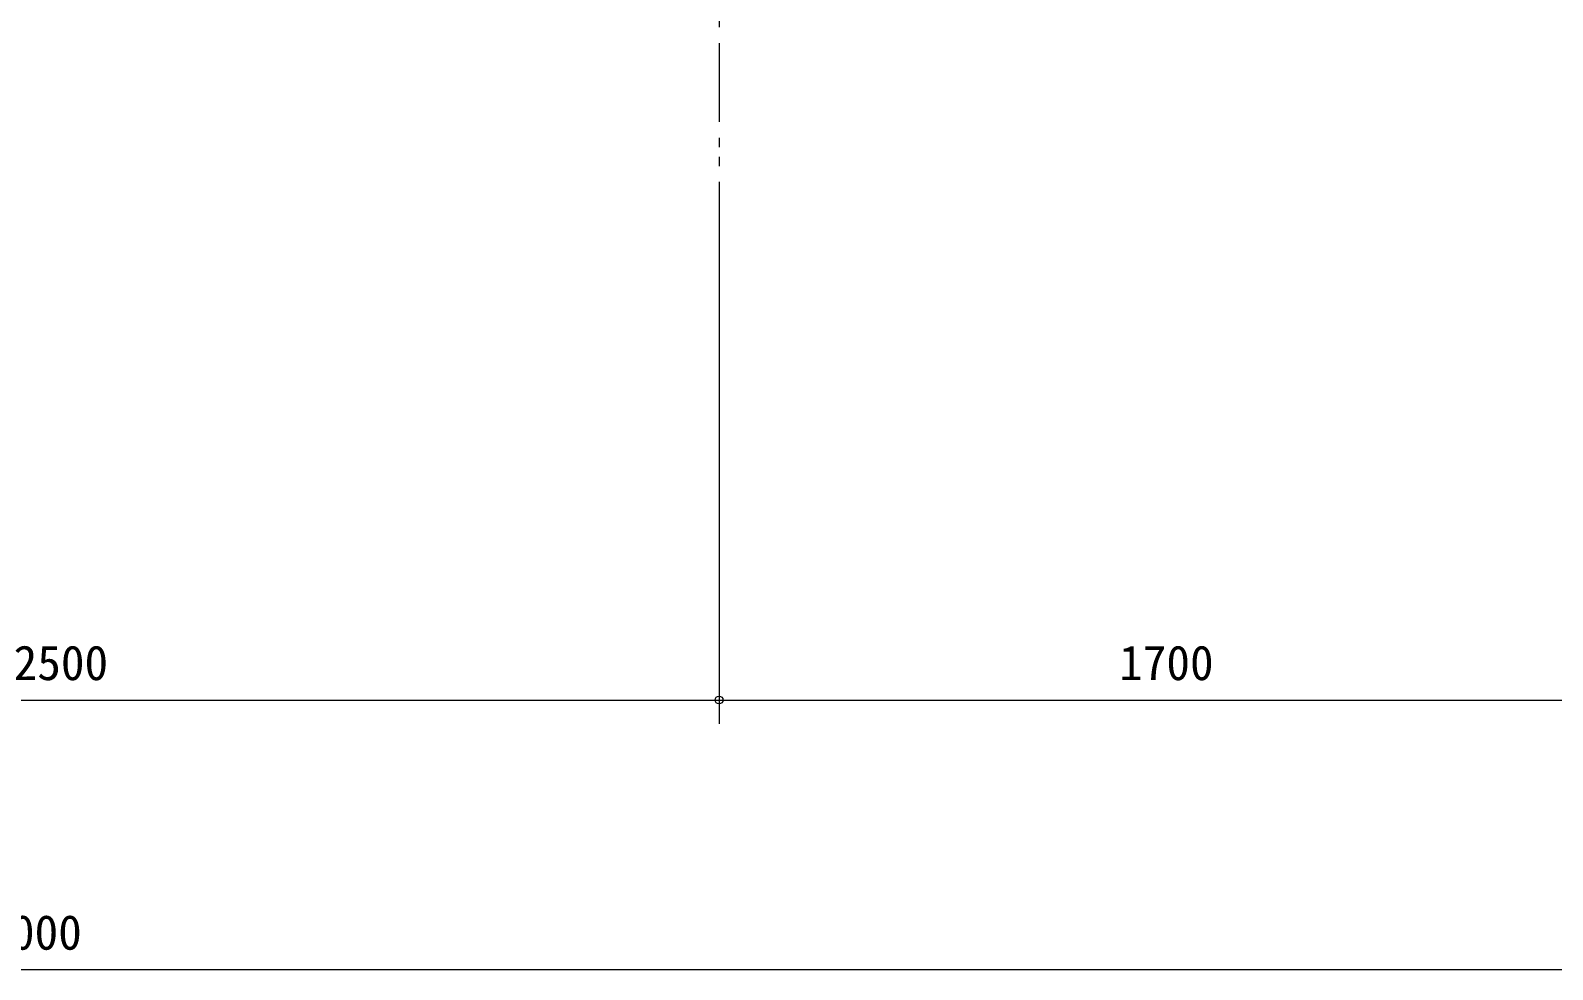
# Model space of a CAD drawing. Units: millimetres at full size, sheet at 1:30. Extents: x -16828 to 149130, y 47892 to 100313.
# Drawn here: x 9177 to 12068, y 48712 to 50497 of the extents above; entities that cross this region are included whole.
import ezdxf
from ezdxf.enums import TextEntityAlignment as Align

# ---------------------------------------------------------------- set-up
doc = ezdxf.new("R2010")
doc.units = ezdxf.units.MM
doc.header["$LTSCALE"] = 30
doc.header["$PDMODE"] = 32
doc.header["$PDSIZE"] = 15
doc.linetypes.add('DOUBLE_CHAIN1', pattern=[8.8, 5, -1, 0.6, -0.6, 0.6, -1])
doc.layers.add('2-2_間仕切り芯', color=7, linetype='DOUBLE_CHAIN1', lineweight=15)
doc.layers.add('9-6_無題7', color=7, linetype='Continuous', lineweight=15)
doc.styles.add('ＭＳ ゴシック', font='')
doc.styles.get('ＭＳ ゴシック').set_extended_font_data('MS Gothic')

msp = doc.modelspace()

# ---------------------------------------------------------------- linework, layer by layer
at = {"layer": '2-2_間仕切り芯'}
msp.add_line((10484.96, 56281.24), (10484.96, 50005.86), dxfattribs=at)
at = {"layer": '9-6_無題7'}
for p, q in [((10484.96, 50165.39), (10484.96, 49179.49)), ((7984.96, 49224.49), (10484.96, 49224.49)), ((10484.96, 49224.49), (12184.96, 49224.49)), ((6184.96, 48712.08), (12184.96, 48712.08))]:
    msp.add_line(p, q, dxfattribs=at)
msp.add_point((10484.96, 49224.49), dxfattribs=at)

# ---------------------------------------------------------------- texts
at = {"layer": '9-6_無題7', "style": 'ＭＳ ゴシック'}
for s, p in [('2500', (9144.96, 49242.49)), ('1700', (11244.96, 49242.49)), ('6000', (9094.96, 48730.08))]:
    msp.add_text(s, height=65.98, dxfattribs=at).set_placement(p, align=Align.BOTTOM_LEFT)

doc.saveas('drawing.dxf')
